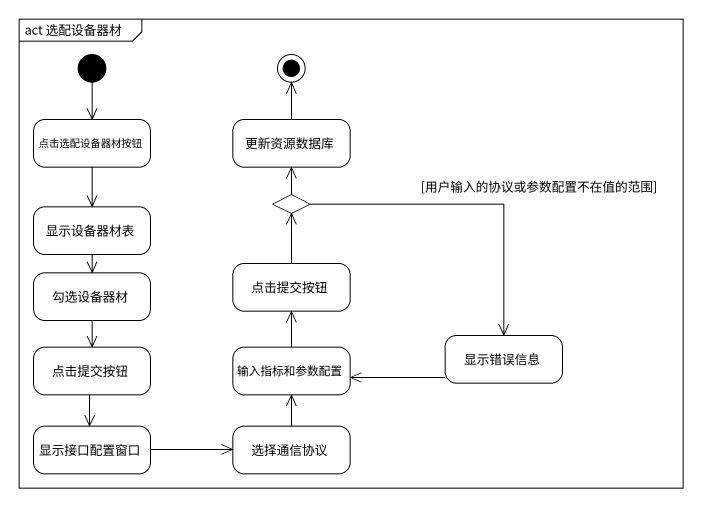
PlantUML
@startuml
mainframe act 选配设备器材
hide empty description
state 点击选配设备器材按钮
state 更新资源数据库
state 显示设备器材表
state choice1 <<choice>>
state 勾选设备器材
state 点击提交按钮
state 显示错误信息
state "点击提交按钮" as 点击提交按钮_2
state 输入指标和参数配置
state 显示接口配置窗口
state 选择通信协议
[*] --> 点击选配设备器材按钮
点击选配设备器材按钮 --> 显示设备器材表
显示设备器材表 --> 勾选设备器材
choice1 -up-> 更新资源数据库
choice1 --> 显示错误信息 : [用户输入的协议或参数配置不在值的范围]
勾选设备器材 --> 点击提交按钮_2
点击提交按钮 -up-> choice1
显示错误信息 -left-> 输入指标和参数配置
点击提交按钮_2 --> 显示接口配置窗口
输入指标和参数配置 -up-> 点击提交按钮
显示接口配置窗口 -right-> 选择通信协议
选择通信协议 -up-> 输入指标和参数配置
更新资源数据库 -up-> [*]
@enduml
